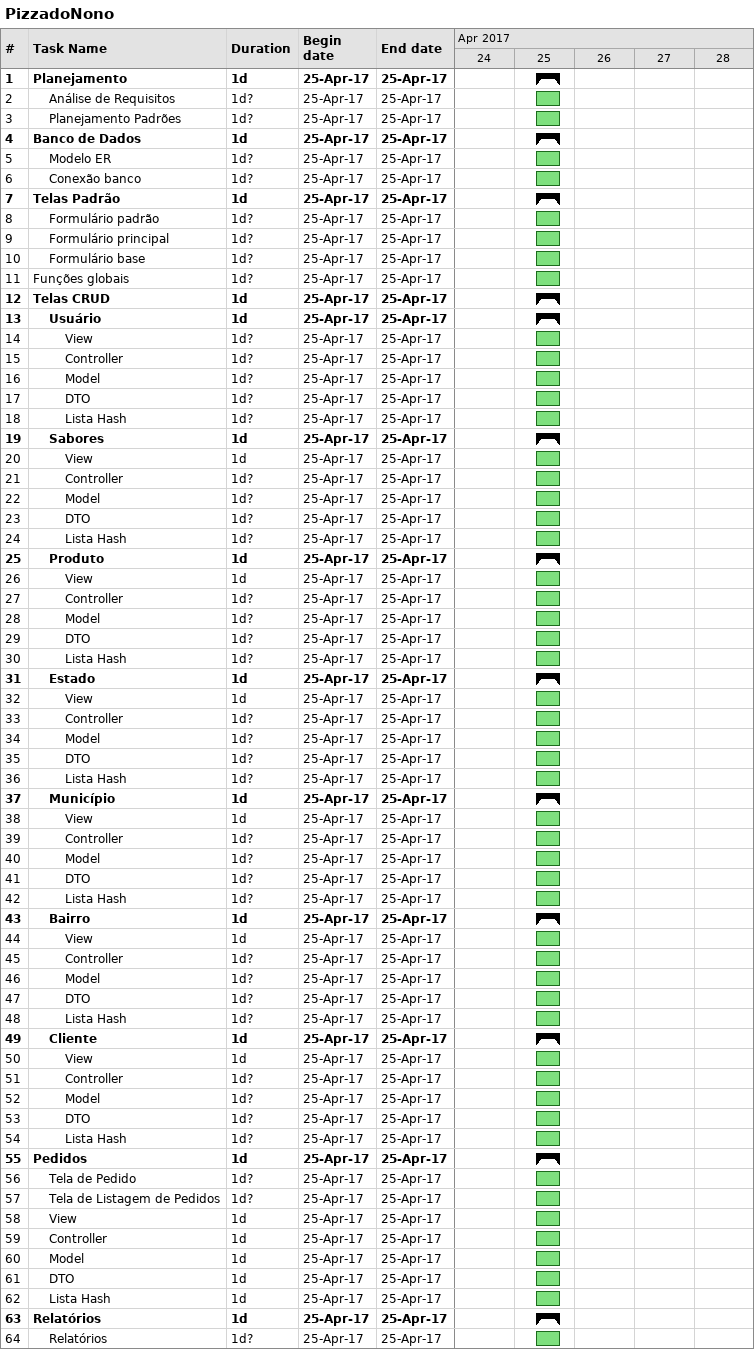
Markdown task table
PizzadoNono

| ID | Level | Task | Duration | Start | Finish |
|---|---|---|---|---|---|
| 1 | 1 | **Planejamento** | 1d | 2017-04-25 | 2017-04-25 |
| 2 | 2 | Análise de Requisitos | 1d? | 2017-04-25 | 2017-04-25 |
| 3 | 2 | Planejamento Padrões | 1d? | 2017-04-25 | 2017-04-25 |
| 4 | 1 | **Banco de Dados** | 1d | 2017-04-25 | 2017-04-25 |
| 5 | 2 | Modelo ER | 1d? | 2017-04-25 | 2017-04-25 |
| 6 | 2 | Conexão banco | 1d? | 2017-04-25 | 2017-04-25 |
| 7 | 1 | **Telas Padrão** | 1d | 2017-04-25 | 2017-04-25 |
| 8 | 2 | Formulário padrão | 1d? | 2017-04-25 | 2017-04-25 |
| 9 | 2 | Formulário principal | 1d? | 2017-04-25 | 2017-04-25 |
| 10 | 2 | Formulário base | 1d? | 2017-04-25 | 2017-04-25 |
| 11 | 1 | Funções globais | 1d? | 2017-04-25 | 2017-04-25 |
| 12 | 1 | **Telas CRUD** | 1d | 2017-04-25 | 2017-04-25 |
| 13 | 2 | **Usuário** | 1d | 2017-04-25 | 2017-04-25 |
| 14 | 3 | View | 1d? | 2017-04-25 | 2017-04-25 |
| 15 | 3 | Controller | 1d? | 2017-04-25 | 2017-04-25 |
| 16 | 3 | Model | 1d? | 2017-04-25 | 2017-04-25 |
| 17 | 3 | DTO | 1d? | 2017-04-25 | 2017-04-25 |
| 18 | 3 | Lista Hash | 1d? | 2017-04-25 | 2017-04-25 |
| 19 | 2 | **Sabores** | 1d | 2017-04-25 | 2017-04-25 |
| 20 | 3 | View | 1d | 2017-04-25 | 2017-04-25 |
| 21 | 3 | Controller | 1d? | 2017-04-25 | 2017-04-25 |
| 22 | 3 | Model | 1d? | 2017-04-25 | 2017-04-25 |
| 23 | 3 | DTO | 1d? | 2017-04-25 | 2017-04-25 |
| 24 | 3 | Lista Hash | 1d? | 2017-04-25 | 2017-04-25 |
| 25 | 2 | **Produto** | 1d | 2017-04-25 | 2017-04-25 |
| 26 | 3 | View | 1d | 2017-04-25 | 2017-04-25 |
| 27 | 3 | Controller | 1d? | 2017-04-25 | 2017-04-25 |
| 28 | 3 | Model | 1d? | 2017-04-25 | 2017-04-25 |
| 29 | 3 | DTO | 1d? | 2017-04-25 | 2017-04-25 |
| 30 | 3 | Lista Hash | 1d? | 2017-04-25 | 2017-04-25 |
| 31 | 2 | **Estado** | 1d | 2017-04-25 | 2017-04-25 |
| 32 | 3 | View | 1d | 2017-04-25 | 2017-04-25 |
| 33 | 3 | Controller | 1d? | 2017-04-25 | 2017-04-25 |
| 34 | 3 | Model | 1d? | 2017-04-25 | 2017-04-25 |
| 35 | 3 | DTO | 1d? | 2017-04-25 | 2017-04-25 |
| 36 | 3 | Lista Hash | 1d? | 2017-04-25 | 2017-04-25 |
| 37 | 2 | **Município** | 1d | 2017-04-25 | 2017-04-25 |
| 38 | 3 | View | 1d | 2017-04-25 | 2017-04-25 |
| 39 | 3 | Controller | 1d? | 2017-04-25 | 2017-04-25 |
| 40 | 3 | Model | 1d? | 2017-04-25 | 2017-04-25 |
| 41 | 3 | DTO | 1d? | 2017-04-25 | 2017-04-25 |
| 42 | 3 | Lista Hash | 1d? | 2017-04-25 | 2017-04-25 |
| 43 | 2 | **Bairro** | 1d | 2017-04-25 | 2017-04-25 |
| 44 | 3 | View | 1d | 2017-04-25 | 2017-04-25 |
| 45 | 3 | Controller | 1d? | 2017-04-25 | 2017-04-25 |
| 46 | 3 | Model | 1d? | 2017-04-25 | 2017-04-25 |
| 47 | 3 | DTO | 1d? | 2017-04-25 | 2017-04-25 |
| 48 | 3 | Lista Hash | 1d? | 2017-04-25 | 2017-04-25 |
| 49 | 2 | **Cliente** | 1d | 2017-04-25 | 2017-04-25 |
| 50 | 3 | View | 1d | 2017-04-25 | 2017-04-25 |
| 51 | 3 | Controller | 1d? | 2017-04-25 | 2017-04-25 |
| 52 | 3 | Model | 1d? | 2017-04-25 | 2017-04-25 |
| 53 | 3 | DTO | 1d? | 2017-04-25 | 2017-04-25 |
| 54 | 3 | Lista Hash | 1d? | 2017-04-25 | 2017-04-25 |
| 55 | 1 | **Pedidos** | 1d | 2017-04-25 | 2017-04-25 |
| 56 | 2 | Tela de Pedido | 1d? | 2017-04-25 | 2017-04-25 |
| 57 | 2 | Tela de Listagem de Pedidos | 1d? | 2017-04-25 | 2017-04-25 |
| 58 | 2 | View | 1d | 2017-04-25 | 2017-04-25 |
| 59 | 2 | Controller | 1d | 2017-04-25 | 2017-04-25 |
| 60 | 2 | Model | 1d | 2017-04-25 | 2017-04-25 |
| 61 | 2 | DTO | 1d | 2017-04-25 | 2017-04-25 |
| 62 | 2 | Lista Hash | 1d | 2017-04-25 | 2017-04-25 |
| 63 | 1 | **Relatórios** | 1d | 2017-04-25 | 2017-04-25 |
| 64 | 2 | Relatórios | 1d? | 2017-04-25 | 2017-04-25 |
